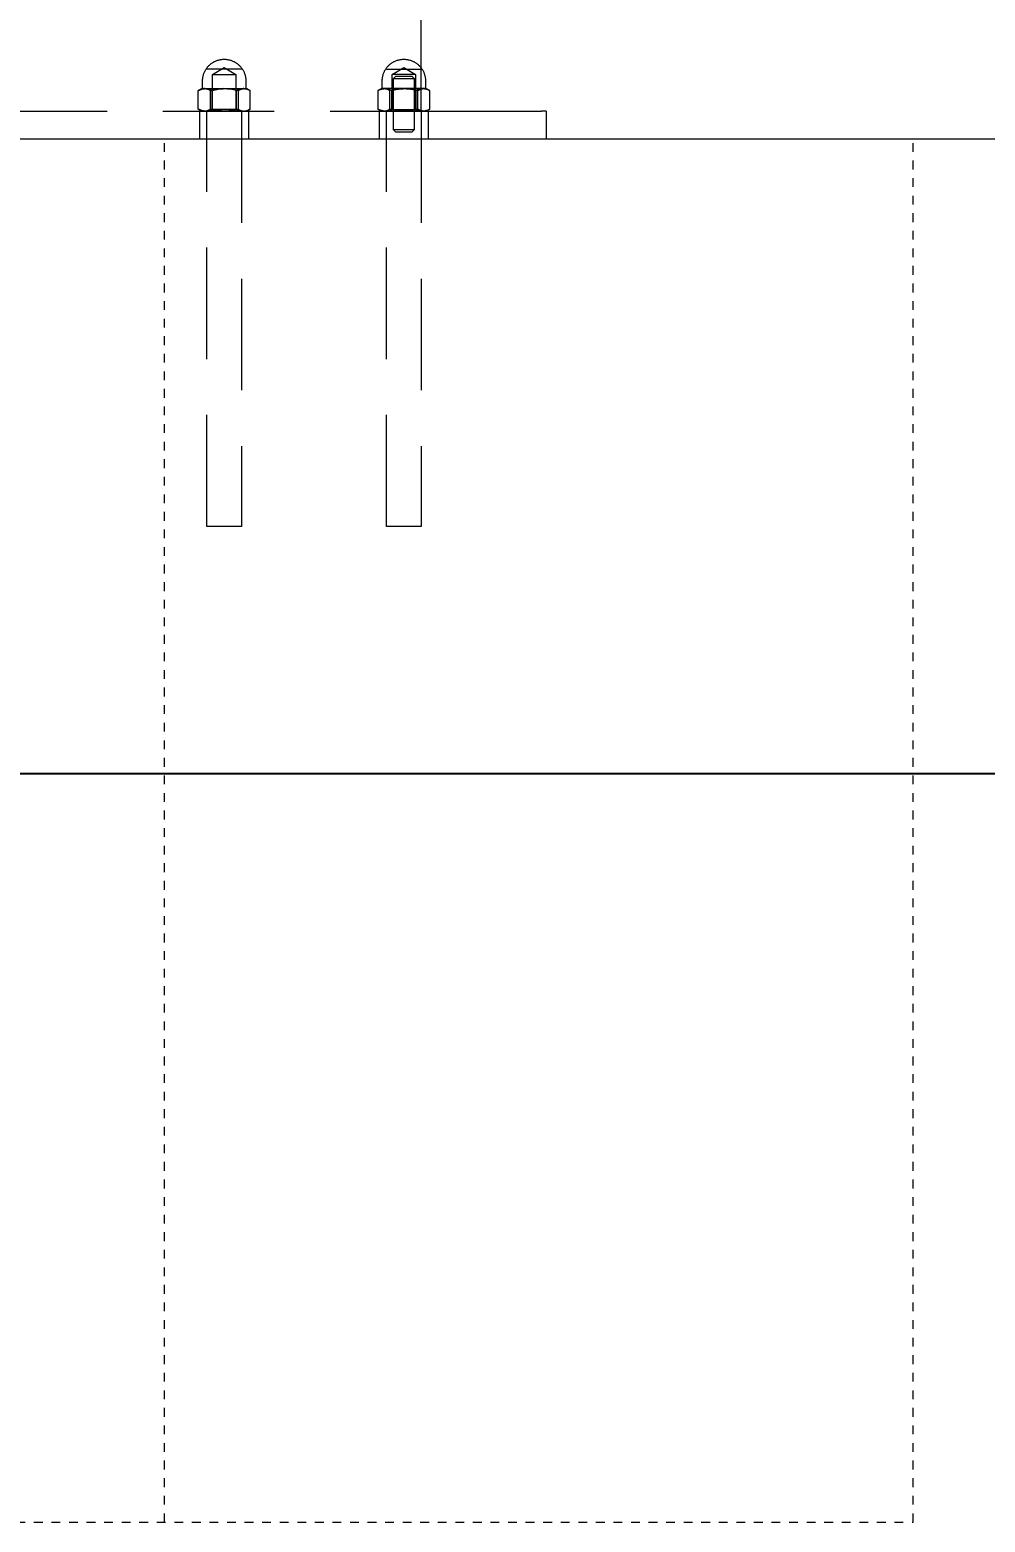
# Model space of a CAD drawing. Header units: inches. Extents: x -6 to 195, y -3 to 126.
# Drawn here: x 139.46 to 150.34, y 92.88 to 109.87 of the extents above; entities that cross this region are included whole.
import ezdxf

# ---------------------------------------------------------------- set-up
doc = ezdxf.new("R2010")
doc.units = ezdxf.units.IN
doc.linetypes.add('HIDDEN', pattern=[1.905, 1.27, -0.635])
for name, color, linetype, lineweight in [('ZANO_R', 7, 'Continuous', 0), ('ZANO_R_przerywana', 250, 'HIDDEN', 0), ('ZANO_W', 1, 'Continuous', 0)]:
    doc.layers.add(name, color=color, linetype=linetype, lineweight=lineweight)
doc.styles.get("Standard").update_dxf_attribs({"font": 'arial.ttf'})
doc.dimstyles.new('amerykanie', dxfattribs={"dimtxt": 50, "dimasz": 50, "dimexe": 0.5, "dimexo": 0.5, "dimgap": 1, "dimtad": 1, "dimdec": 0, "dimzin": 0, "dimlunit": 5, "dimtxsty": 'Standard', "dimcen": 0.09, "dimclrd": 1, "dimclre": 1, "dimclrt": 1, "dimazin": 0, "dimtfac": 1, "dimtdec": 0, "dimtmove": 0, "dimatfit": 3, "dimfxl": 1, "dimtzin": 0, "dimarcsym": 1})

# ---------------------------------------------------------------- blocks, each defined once
blk = doc.blocks.new('*D378')
at = {"layer": 'ZANO_W', "color": 1, "lineweight": -2}
for p, q in [((133.357, 108.132), (133.357, 100.907)), ((182.189, 108.132), (182.189, 100.907)), ((134.357, 101.407), (181.189, 101.407))]:
    blk.add_line(p, q, dxfattribs=at)
at = {"layer": 'ZANO_W', "color": 1}
for points in [[(134.357, 101.574), (134.357, 101.241), (133.357, 101.407)], [(181.189, 101.241), (181.189, 101.574), (182.189, 101.407)]]:
    blk.add_solid(points, dxfattribs=at)
at = {"layer": 'ZANO_W', "color": 1, "insert": (157.773, 102.748), "char_height": 1.625, "attachment_point": 5}
blk.add_mtext('48 13/16', dxfattribs=at)

msp = doc.modelspace()

# ---------------------------------------------------------------- linework, layer by layer
at = {"layer": 'ZANO_R'}
for p, q in [((143.91202, 109.43971), (143.91202, 123.27743)), ((143.49361, 109.39688), (143.49735, 109.40441)), ((143.49735, 109.40441), (143.50134, 109.4118)), ((143.50134, 109.4118), (143.50558, 109.41905)), ((143.50558, 109.41905), (143.51007, 109.42616)), ((143.51007, 109.42616), (143.51479, 109.4331)), ((143.51479, 109.4331), (143.51976, 109.43988)), ((143.51976, 109.43988), (143.52495, 109.44649)), ((143.52495, 109.44649), (143.53036, 109.45292)), ((143.53036, 109.45292), (143.53599, 109.45915)), ((143.53599, 109.45915), (143.54183, 109.46519)), ((143.54183, 109.46519), (143.54787, 109.47103)), ((143.54787, 109.47103), (143.55411, 109.47666)), ((143.55411, 109.47666), (143.56053, 109.48208)), ((143.56053, 109.48208), (143.56714, 109.48727)), ((143.56714, 109.48727), (143.57392, 109.49223)), ((143.57392, 109.49223), (143.58087, 109.49696)), ((143.58087, 109.49696), (143.58797, 109.50144)), ((143.58797, 109.50144), (143.59522, 109.50569)), ((143.59522, 109.50569), (143.60262, 109.50968)), ((143.60262, 109.50968), (143.61014, 109.51341)), ((143.61014, 109.51341), (143.61779, 109.51689)), ((143.61779, 109.51689), (143.62555, 109.52011)), ((143.62555, 109.52011), (143.63342, 109.52306)), ((143.63342, 109.52306), (143.64138, 109.52574)), ((143.64138, 109.52574), (143.64943, 109.52814)), ((143.64943, 109.52814), (143.65756, 109.53027)), ((143.65756, 109.53027), (143.66576, 109.53212)), ((143.66576, 109.53212), (143.67401, 109.53369)), ((143.67401, 109.53369), (143.68232, 109.53497)), ((143.68232, 109.53497), (143.69066, 109.53597)), ((143.69066, 109.53597), (143.69903, 109.53669)), ((143.69903, 109.53669), (143.70742, 109.53712)), ((143.70742, 109.53712), (143.71582, 109.53726)), ((143.71582, 109.53726), (143.72422, 109.53712)), ((143.72422, 109.53712), (143.73261, 109.53669)), ((143.73261, 109.53669), (143.74098, 109.53597)), ((143.74098, 109.53597), (143.74933, 109.53497)), ((143.74933, 109.53497), (143.75763, 109.53369)), ((143.75763, 109.53369), (143.76588, 109.53212)), ((143.76588, 109.53212), (143.77408, 109.53027)), ((143.77408, 109.53027), (143.78221, 109.52814)), ((143.78221, 109.52814), (143.79026, 109.52574)), ((143.79026, 109.52574), (143.79822, 109.52306)), ((143.79822, 109.52306), (143.80609, 109.52011)), ((143.80609, 109.52011), (143.81385, 109.51689)), ((143.81385, 109.51689), (143.8215, 109.51341)), ((143.8215, 109.51341), (143.82903, 109.50968)), ((143.82903, 109.50968), (143.83642, 109.50569)), ((143.83642, 109.50569), (143.84367, 109.50144)), ((143.84367, 109.50144), (143.85077, 109.49696)), ((143.85077, 109.49696), (143.85772, 109.49223)), ((143.85772, 109.49223), (143.8645, 109.48727)), ((143.8645, 109.48727), (143.87111, 109.48208)), ((143.87111, 109.48208), (143.87753, 109.47666)), ((143.87753, 109.47666), (143.88377, 109.47103)), ((143.88377, 109.47103), (143.88981, 109.46519)), ((143.88981, 109.46519), (143.89565, 109.45915)), ((143.89565, 109.45915), (143.90128, 109.45292)), ((143.90128, 109.45292), (143.90669, 109.44649)), ((143.90669, 109.44649), (143.91189, 109.43988)), ((143.91189, 109.43988), (143.91685, 109.4331)), ((143.91685, 109.4331), (143.92157, 109.42616)), ((143.92157, 109.42616), (143.92606, 109.41905)), ((143.92606, 109.41905), (143.9303, 109.4118)), ((143.9303, 109.4118), (143.9343, 109.40441)), ((143.9343, 109.40441), (143.93803, 109.39688)), ((143.46976, 109.2912), (143.4699, 109.2996)), ((143.46976, 109.20734), (143.46976, 109.2912)), ((143.4699, 109.2996), (143.47033, 109.30799)), ((143.47033, 109.30799), (143.47105, 109.31637)), ((143.47105, 109.31637), (143.47205, 109.32471)), ((143.47205, 109.32471), (143.47334, 109.33301)), ((143.47334, 109.33301), (143.4749, 109.34126)), ((143.4749, 109.34126), (143.47675, 109.34946)), ((143.47675, 109.34946), (143.47888, 109.35759)), ((143.47888, 109.35759), (143.48129, 109.36564)), ((143.48129, 109.36564), (143.48397, 109.3736)), ((143.48397, 109.3736), (143.48691, 109.38147)), ((143.48691, 109.38147), (143.49013, 109.38923)), ((143.49013, 109.38923), (143.49361, 109.39688)), ((143.93803, 109.39688), (143.94151, 109.38923)), ((143.94151, 109.38923), (143.94473, 109.38147)), ((143.94473, 109.38147), (143.94768, 109.3736)), ((143.94768, 109.3736), (143.95035, 109.36564)), ((143.95035, 109.36564), (143.95276, 109.35759)), ((143.95276, 109.35759), (143.95489, 109.34946)), ((143.95489, 109.34946), (143.95674, 109.34126)), ((143.95674, 109.34126), (143.95831, 109.33301)), ((143.95831, 109.33301), (143.95959, 109.32471)), ((143.95959, 109.32471), (143.96059, 109.31637)), ((143.96059, 109.31637), (143.96131, 109.30799)), ((143.96131, 109.30799), (143.96174, 109.2996)), ((143.96174, 109.2996), (143.96188, 109.2912)), ((143.96188, 109.2912), (143.96188, 109.20734)), ((143.42676, 109.18348), (143.42056, 109.17976)), ((143.42056, 109.17976), (143.42538, 109.18249)), ((143.42056, 109.17976), (143.42056, 108.96957)), ((143.42538, 109.18249), (143.43028, 109.18506)), ((143.42676, 109.18348), (143.45992, 109.20262)), ((143.43028, 109.18506), (143.43527, 109.18747)), ((143.43527, 109.18747), (143.44033, 109.1897)), ((143.44033, 109.1897), (143.44547, 109.19177)), ((143.44547, 109.19177), (143.45067, 109.19366)), ((143.45067, 109.19366), (143.45593, 109.19538)), ((143.45593, 109.19538), (143.46125, 109.19692)), ((143.49721, 109.20262), (143.45998, 109.20262)), ((143.46125, 109.19692), (143.46661, 109.19828)), ((143.46553, 109.20268), (143.46569, 109.2027)), ((143.46569, 109.2027), (143.46585, 109.20272)), ((143.46585, 109.20272), (143.466, 109.20275)), ((143.466, 109.20275), (143.46616, 109.20278)), ((143.46616, 109.20278), (143.46632, 109.20282)), ((143.46632, 109.20282), (143.46647, 109.20287)), ((143.46647, 109.20287), (143.46662, 109.20292)), ((143.46661, 109.19828), (143.47202, 109.19946)), ((143.46662, 109.20292), (143.46678, 109.20297)), ((143.46678, 109.20297), (143.46692, 109.20303)), ((143.46692, 109.20303), (143.46707, 109.2031)), ((143.46707, 109.2031), (143.46722, 109.20317)), ((143.46722, 109.20317), (143.46736, 109.20324)), ((143.46736, 109.20324), (143.4675, 109.20333)), ((143.4675, 109.20333), (143.46763, 109.20341)), ((143.46763, 109.20341), (143.46777, 109.2035)), ((143.46777, 109.2035), (143.4679, 109.20359)), ((143.4679, 109.20359), (143.46802, 109.20369)), ((143.46802, 109.20369), (143.46815, 109.2038)), ((143.46815, 109.2038), (143.46827, 109.2039)), ((143.46827, 109.2039), (143.46838, 109.20401)), ((143.46838, 109.20401), (143.4685, 109.20413)), ((143.4685, 109.20413), (143.4686, 109.20425)), ((143.4686, 109.20425), (143.46871, 109.20437)), ((143.46871, 109.20437), (143.46881, 109.2045)), ((143.46881, 109.2045), (143.4689, 109.20463)), ((143.4689, 109.20463), (143.46899, 109.20476)), ((143.46899, 109.20476), (143.46908, 109.2049)), ((143.46908, 109.2049), (143.46916, 109.20503)), ((143.46916, 109.20503), (143.46924, 109.20518)), ((143.46924, 109.20518), (143.46931, 109.20532)), ((143.46931, 109.20532), (143.46937, 109.20547)), ((143.46937, 109.20547), (143.46944, 109.20562)), ((143.46944, 109.20562), (143.46949, 109.20577)), ((143.46949, 109.20577), (143.46954, 109.20592)), ((143.46954, 109.20592), (143.46959, 109.20607)), ((143.46959, 109.20607), (143.46963, 109.20623)), ((143.46963, 109.20623), (143.46966, 109.20639)), ((143.46966, 109.20639), (143.46969, 109.20654)), ((143.46969, 109.20654), (143.46972, 109.2067)), ((143.46972, 109.2067), (143.46974, 109.20686)), ((143.46974, 109.20686), (143.46975, 109.20702)), ((143.46975, 109.20702), (143.46976, 109.20718)), ((143.46976, 109.20718), (143.46976, 109.20734)), ((143.47202, 109.19946), (143.47747, 109.20046)), ((143.47747, 109.20046), (143.48294, 109.20127)), ((143.48294, 109.20127), (143.48844, 109.20191)), ((143.48844, 109.20191), (143.49396, 109.20235)), ((143.49396, 109.20235), (143.49949, 109.20262)), ((143.72172, 109.20262), (143.49949, 109.20262)), ((143.50156, 109.2026), (143.50733, 109.20223)), ((143.50733, 109.20223), (143.51308, 109.20166)), ((143.51308, 109.20166), (143.51882, 109.20089)), ((143.51882, 109.20089), (143.52452, 109.19993)), ((143.52452, 109.19993), (143.53018, 109.19877)), ((143.53018, 109.19877), (143.5358, 109.19741)), ((143.5358, 109.19741), (143.54137, 109.19586)), ((143.54137, 109.19586), (143.54689, 109.19411)), ((143.54689, 109.19411), (143.55234, 109.19218)), ((143.55234, 109.19218), (143.55772, 109.19006)), ((143.55772, 109.19006), (143.56302, 109.18776)), ((143.56302, 109.18776), (143.56824, 109.18527)), ((143.56824, 109.18527), (143.57337, 109.1826)), ((143.57337, 109.1826), (143.57841, 109.17976)), ((143.57841, 109.17976), (143.59441, 109.18437)), ((143.57841, 108.96957), (143.57841, 109.17976)), ((143.59441, 109.18437), (143.61056, 109.18846)), ((143.61056, 109.18846), (143.62682, 109.19205)), ((143.62682, 109.19205), (143.64319, 109.19511)), ((143.64319, 109.19511), (143.65965, 109.19766)), ((143.65965, 109.19766), (143.67618, 109.19969)), ((143.67618, 109.19969), (143.69276, 109.20119)), ((143.69276, 109.20119), (143.70939, 109.20217)), ((143.70939, 109.20217), (143.72604, 109.20262)), ((143.72604, 109.20262), (143.74269, 109.20217)), ((143.94025, 109.20262), (143.73139, 109.20262)), ((143.74269, 109.20217), (143.75931, 109.20119)), ((143.75931, 109.20119), (143.7759, 109.19969)), ((143.7759, 109.19969), (143.79243, 109.19767)), ((143.79243, 109.19767), (143.80889, 109.19512)), ((143.80889, 109.19512), (143.82526, 109.19205)), ((143.82526, 109.19205), (143.84152, 109.18847)), ((143.84152, 109.18847), (143.85766, 109.18437)), ((143.85766, 109.18437), (143.87367, 109.17976)), ((143.87367, 109.17976), (143.87726, 109.18215)), ((143.87367, 108.96957), (143.87367, 109.17976)), ((143.87726, 109.18215), (143.88094, 109.18441)), ((143.88094, 109.18441), (143.88468, 109.18656)), ((143.88468, 109.18656), (143.8885, 109.18857)), ((143.8885, 109.18857), (143.89238, 109.19046)), ((143.89238, 109.19046), (143.89632, 109.19223)), ((143.89632, 109.19223), (143.90031, 109.19386)), ((143.90031, 109.19386), (143.90436, 109.19535)), ((143.90436, 109.19535), (143.90846, 109.19671)), ((143.90846, 109.19671), (143.91259, 109.19794)), ((143.91259, 109.19794), (143.91677, 109.19903)), ((143.91677, 109.19903), (143.92098, 109.19998)), ((143.92098, 109.19998), (143.92522, 109.20079)), ((143.92522, 109.20079), (143.92948, 109.20146)), ((143.92948, 109.20146), (143.93377, 109.20199)), ((143.93377, 109.20199), (143.93806, 109.20237)), ((143.93806, 109.20237), (143.94237, 109.20262)), ((143.94237, 109.20262), (143.94668, 109.20237)), ((143.96543, 109.20262), (143.94513, 109.20262)), ((143.94668, 109.20237), (143.95098, 109.20199)), ((143.95098, 109.20199), (143.95526, 109.20146)), ((143.95526, 109.20146), (143.95953, 109.20079)), ((143.95953, 109.20079), (143.96377, 109.19998)), ((143.96188, 109.20734), (143.96189, 109.20718)), ((143.96189, 109.20718), (143.96189, 109.20702)), ((143.96189, 109.20702), (143.96191, 109.20686)), ((143.96191, 109.20686), (143.96192, 109.2067)), ((143.96192, 109.2067), (143.96195, 109.20654)), ((143.96195, 109.20654), (143.96198, 109.20638)), ((143.96198, 109.20638), (143.96201, 109.20623)), ((143.96201, 109.20623), (143.96205, 109.20607)), ((143.96205, 109.20607), (143.9621, 109.20591)), ((143.9621, 109.20591), (143.96215, 109.20576)), ((143.96215, 109.20576), (143.96221, 109.20561)), ((143.96221, 109.20561), (143.96227, 109.20546)), ((143.96227, 109.20546), (143.96234, 109.20532)), ((143.96234, 109.20532), (143.96241, 109.20517)), ((143.96241, 109.20517), (143.96249, 109.20503)), ((143.96249, 109.20503), (143.96257, 109.20489)), ((143.96257, 109.20489), (143.96265, 109.20475)), ((143.96265, 109.20475), (143.96274, 109.20462)), ((143.96274, 109.20462), (143.96284, 109.20449)), ((143.96284, 109.20449), (143.96294, 109.20437)), ((143.96294, 109.20437), (143.96304, 109.20424)), ((143.96304, 109.20424), (143.96315, 109.20412)), ((143.96315, 109.20412), (143.96327, 109.20401)), ((143.96327, 109.20401), (143.96338, 109.2039)), ((143.96338, 109.2039), (143.9635, 109.20379)), ((143.9635, 109.20379), (143.96363, 109.20369)), ((143.96363, 109.20369), (143.96375, 109.20359)), ((143.96375, 109.20359), (143.96388, 109.20349)), ((143.96377, 109.19998), (143.96798, 109.19903)), ((143.96388, 109.20349), (143.96402, 109.2034)), ((143.96402, 109.2034), (143.96416, 109.20332)), ((143.96416, 109.20332), (143.9643, 109.20324)), ((143.9643, 109.20324), (143.96444, 109.20316)), ((143.96444, 109.20316), (143.96458, 109.20309)), ((143.96458, 109.20309), (143.96473, 109.20303)), ((143.96473, 109.20303), (143.96488, 109.20297)), ((143.96488, 109.20297), (143.96503, 109.20291)), ((143.96503, 109.20291), (143.96518, 109.20286)), ((143.96518, 109.20286), (143.96534, 109.20282)), ((143.96534, 109.20282), (143.9655, 109.20278)), ((143.97045, 109.20262), (143.96543, 109.20262)), ((143.9655, 109.20278), (143.96565, 109.20275)), ((143.96565, 109.20275), (143.96581, 109.20272)), ((143.96581, 109.20272), (143.96597, 109.2027)), ((143.96597, 109.2027), (143.96613, 109.20268)), ((143.96798, 109.19903), (143.97215, 109.19794)), ((143.97154, 109.20262), (143.97045, 109.20262)), ((143.97172, 109.20262), (143.97154, 109.20262)), ((143.97166, 109.20262), (143.97172, 109.20262)), ((143.97172, 109.20262), (143.97173, 109.20262)), ((143.97173, 109.20262), (143.97172, 109.20262)), ((143.97172, 109.20262), (143.97172, 109.20262)), ((143.97173, 109.20262), (143.97173, 109.20262)), ((143.97173, 109.20262), (144.00266, 109.18476)), ((143.97215, 109.19794), (143.97629, 109.19671)), ((143.97629, 109.19671), (143.98038, 109.19535)), ((143.98038, 109.19535), (143.98443, 109.19385)), ((143.98443, 109.19385), (143.98843, 109.19222)), ((143.98843, 109.19222), (143.99237, 109.19046)), ((143.99237, 109.19046), (143.99625, 109.18857)), ((143.99625, 109.18857), (144.00006, 109.18656)), ((144.00006, 109.18656), (144.00381, 109.18441)), ((144.00381, 109.18441), (144.00748, 109.18215)), ((144.00748, 109.18215), (144.01108, 109.17976)), ((144.01108, 108.96957), (144.01108, 109.17976)), ((143.42056, 108.96957), (143.42676, 108.96586)), ((143.4253, 108.96689), (143.42056, 108.96957)), ((143.43012, 108.96436), (143.4253, 108.96689)), ((143.45992, 108.94671), (143.42676, 108.96586)), ((143.43501, 108.962), (143.43012, 108.96436)), ((143.43999, 108.95979), (143.43501, 108.962)), ((143.44503, 108.95775), (143.43999, 108.95979)), ((143.45014, 108.95588), (143.44503, 108.95775)), ((143.4553, 108.95417), (143.45014, 108.95588)), ((143.46052, 108.95263), (143.4553, 108.95417)), ((143.46579, 108.95126), (143.46052, 108.95263)), ((143.47109, 108.95007), (143.46579, 108.95126)), ((143.47644, 108.94905), (143.47109, 108.95007)), ((143.48181, 108.9482), (143.47644, 108.94905)), ((143.48721, 108.94753), (143.48181, 108.9482)), ((143.49263, 108.94704), (143.48721, 108.94753)), ((143.49806, 108.94672), (143.49263, 108.94704)), ((143.50779, 108.94713), (143.50206, 108.94674)), ((143.51351, 108.94771), (143.50779, 108.94713)), ((143.5192, 108.94849), (143.51351, 108.94771)), ((143.52487, 108.94947), (143.5192, 108.94849)), ((143.53049, 108.95064), (143.52487, 108.94947)), ((143.53608, 108.952), (143.53049, 108.95064)), ((143.54161, 108.95355), (143.53608, 108.952)), ((143.54709, 108.95529), (143.54161, 108.95355)), ((143.5525, 108.95722), (143.54709, 108.95529)), ((143.55785, 108.95933), (143.5525, 108.95722)), ((143.56312, 108.96162), (143.55785, 108.95933)), ((143.5683, 108.9641), (143.56312, 108.96162)), ((143.5734, 108.96675), (143.5683, 108.9641)), ((143.57841, 108.96957), (143.5734, 108.96675)), ((143.59589, 108.96458), (143.57841, 108.96957)), ((143.61354, 108.96019), (143.59589, 108.96458)), ((143.63133, 108.95641), (143.61354, 108.96019)), ((143.64923, 108.95324), (143.63133, 108.95641)), ((143.63925, 108.94671), (145.28356, 108.94671)), ((143.66724, 108.95068), (143.64923, 108.95324)), ((143.68532, 108.94874), (143.66724, 108.95068)), ((143.70346, 108.94743), (143.68532, 108.94874)), ((143.72163, 108.94674), (143.70346, 108.94743)), ((143.74918, 108.94746), (143.73109, 108.94674)), ((143.76723, 108.94878), (143.74918, 108.94746)), ((143.78523, 108.95073), (143.76723, 108.94878)), ((143.80316, 108.95329), (143.78523, 108.95073)), ((143.82098, 108.95645), (143.80316, 108.95329)), ((143.83869, 108.96022), (143.82098, 108.95645)), ((143.85626, 108.9646), (143.83869, 108.96022)), ((143.87367, 108.96957), (143.85626, 108.9646)), ((143.87743, 108.96709), (143.87367, 108.96957)), ((143.88128, 108.96473), (143.87743, 108.96709)), ((143.8852, 108.96251), (143.88128, 108.96473)), ((143.8892, 108.96043), (143.8852, 108.96251)), ((143.89326, 108.95848), (143.8892, 108.96043)), ((143.89739, 108.95667), (143.89326, 108.95848)), ((143.90158, 108.95501), (143.89739, 108.95667)), ((143.90583, 108.95349), (143.90158, 108.95501)), ((143.91012, 108.95212), (143.90583, 108.95349)), ((143.91446, 108.95089), (143.91012, 108.95212)), ((143.91884, 108.94982), (143.91446, 108.95089)), ((143.92325, 108.94889), (143.91884, 108.94982)), ((143.9277, 108.94812), (143.92325, 108.94889)), ((143.93216, 108.9475), (143.9277, 108.94812)), ((143.93664, 108.94703), (143.93216, 108.9475)), ((143.94114, 108.94672), (143.93664, 108.94703)), ((143.94912, 108.9471), (143.9447, 108.94674)), ((143.95354, 108.9476), (143.94912, 108.9471)), ((143.95793, 108.94825), (143.95354, 108.9476)), ((143.9623, 108.94905), (143.95793, 108.94825)), ((143.96664, 108.94999), (143.9623, 108.94905)), ((143.97094, 108.95108), (143.96664, 108.94999)), ((143.97521, 108.95231), (143.97094, 108.95108)), ((144.00264, 108.96456), (143.97173, 108.94671)), ((143.97943, 108.95368), (143.97521, 108.95231)), ((143.9836, 108.95519), (143.97943, 108.95368)), ((143.98772, 108.95685), (143.9836, 108.95519)), ((143.99179, 108.95864), (143.98772, 108.95685)), ((143.99579, 108.96056), (143.99179, 108.95864)), ((143.99972, 108.96262), (143.99579, 108.96056)), ((144.00358, 108.96481), (143.99972, 108.96262)), ((144.00737, 108.96713), (144.00358, 108.96481)), ((144.01108, 108.96957), (144.00737, 108.96713)), ((145.3363, 108.94671), (145.28356, 108.94671)), ((145.3363, 108.94671), (145.3363, 108.63175)), ((137.70292, 108.63175), (149.51395, 108.63175))]:
    msp.add_line(p, q, dxfattribs=at)
msp.add_lwpolyline([(-5.57761, 108.63175), (188.97026, 108.63175)], dxfattribs=at)
at = {"layer": 'ZANO_R_przerywana'}
for p, q in [((141.44788, 109.39688), (141.45162, 109.40441)), ((141.45162, 109.40441), (141.45561, 109.4118)), ((141.45561, 109.4118), (141.45985, 109.41905)), ((141.45985, 109.41905), (141.46434, 109.42616)), ((141.46434, 109.42616), (141.46906, 109.4331)), ((141.46906, 109.4331), (141.47403, 109.43988)), ((141.53949, 109.42593), (141.47325, 109.42593)), ((141.47403, 109.43988), (141.47922, 109.44649)), ((141.47922, 109.44649), (141.48463, 109.45292)), ((141.48463, 109.45292), (141.49026, 109.45915)), ((141.49026, 109.45915), (141.4961, 109.46519)), ((141.4961, 109.46519), (141.50214, 109.47103)), ((141.50214, 109.47103), (141.50838, 109.47666)), ((141.50838, 109.47666), (141.5148, 109.48208)), ((141.5148, 109.48208), (141.52141, 109.48727)), ((141.52141, 109.48727), (141.52819, 109.49223)), ((141.52819, 109.49223), (141.53514, 109.49696)), ((141.53514, 109.49696), (141.54224, 109.50144)), ((141.53631, 109.36408), (141.67009, 109.44447)), ((141.86693, 109.42593), (141.53949, 109.42593)), ((141.54224, 109.50144), (141.54949, 109.50569)), ((141.54949, 109.50569), (141.55689, 109.50968)), ((141.55689, 109.50968), (141.56441, 109.51341)), ((141.56441, 109.51341), (141.57206, 109.51689)), ((141.57206, 109.51689), (141.57982, 109.52011)), ((141.57982, 109.52011), (141.58769, 109.52306)), ((141.58769, 109.52306), (141.59565, 109.52574)), ((141.59565, 109.52574), (141.6037, 109.52814)), ((141.6037, 109.52814), (141.61183, 109.53027)), ((141.61183, 109.53027), (141.62003, 109.53212)), ((141.62003, 109.53212), (141.62828, 109.53369)), ((141.62828, 109.53369), (141.63659, 109.53497)), ((141.63659, 109.53497), (141.64493, 109.53597)), ((141.64493, 109.53597), (141.6533, 109.53669)), ((141.6533, 109.53669), (141.66169, 109.53712)), ((141.66169, 109.53712), (141.67009, 109.53726)), ((141.67009, 109.53726), (141.67849, 109.53712)), ((141.67009, 109.44447), (141.80387, 109.36408)), ((141.67849, 109.53712), (141.68688, 109.53669)), ((141.68688, 109.53669), (141.69525, 109.53597)), ((141.69525, 109.53597), (141.7036, 109.53497)), ((141.7036, 109.53497), (141.7119, 109.53369)), ((141.7119, 109.53369), (141.72015, 109.53212)), ((141.72015, 109.53212), (141.72835, 109.53027)), ((141.72835, 109.53027), (141.73648, 109.52814)), ((141.73648, 109.52814), (141.74453, 109.52574)), ((141.74453, 109.52574), (141.75249, 109.52306)), ((141.75249, 109.52306), (141.76036, 109.52011)), ((141.76036, 109.52011), (141.76812, 109.51689)), ((141.76812, 109.51689), (141.77577, 109.51341)), ((141.77577, 109.51341), (141.7833, 109.50968)), ((141.7833, 109.50968), (141.79069, 109.50569)), ((141.79069, 109.50569), (141.79794, 109.50144)), ((141.79794, 109.50144), (141.80504, 109.49696)), ((141.80504, 109.49696), (141.81199, 109.49223)), ((141.81199, 109.49223), (141.81877, 109.48727)), ((141.81877, 109.48727), (141.82538, 109.48208)), ((141.82538, 109.48208), (141.8318, 109.47666)), ((141.8318, 109.47666), (141.83804, 109.47103)), ((141.83804, 109.47103), (141.84408, 109.46519)), ((141.84408, 109.46519), (141.84992, 109.45915)), ((141.84992, 109.45915), (141.85555, 109.45292)), ((141.85555, 109.45292), (141.86096, 109.44649)), ((141.86096, 109.44649), (141.86616, 109.43988)), ((141.86616, 109.43988), (141.87112, 109.4331)), ((141.87112, 109.4331), (141.87584, 109.42616)), ((141.87584, 109.42616), (141.88033, 109.41905)), ((141.88033, 109.41905), (141.88457, 109.4118)), ((141.88457, 109.4118), (141.88857, 109.40441)), ((141.88857, 109.40441), (141.8923, 109.39688)), ((143.51898, 109.42593), (143.51897, 109.42593)), ((143.51897, 109.42593), (143.51897, 109.42593)), ((143.51897, 109.42593), (143.51901, 109.42593)), ((143.519, 109.42593), (143.51898, 109.42593)), ((143.51901, 109.42593), (143.51932, 109.42593)), ((143.51932, 109.42593), (143.52089, 109.42593)), ((143.52089, 109.42593), (143.52789, 109.42593)), ((143.52789, 109.42593), (143.55693, 109.42593)), ((143.55693, 109.42593), (143.65356, 109.42593)), ((143.58204, 109.36408), (143.71582, 109.44447)), ((143.65356, 109.42593), (143.91264, 109.42593)), ((143.71582, 109.44447), (143.8496, 109.36408)), ((143.91202, 108.94671), (143.91202, 109.43971)), ((141.42403, 109.2912), (141.42417, 109.2996)), ((141.42403, 109.20734), (141.42403, 109.2912)), ((141.42417, 109.2996), (141.4246, 109.30799)), ((141.4246, 109.30799), (141.42532, 109.31637)), ((141.42532, 109.31637), (141.42632, 109.32471)), ((141.42632, 109.32471), (141.42761, 109.33301)), ((141.42761, 109.33301), (141.42917, 109.34126)), ((141.42917, 109.34126), (141.43102, 109.34946)), ((141.43102, 109.34946), (141.43315, 109.35759)), ((141.43315, 109.35759), (141.43556, 109.36564)), ((141.43556, 109.36564), (141.43824, 109.3736)), ((141.43824, 109.3736), (141.44118, 109.38147)), ((141.44118, 109.38147), (141.4444, 109.38923)), ((141.4444, 109.38923), (141.44788, 109.39688)), ((141.53626, 109.36404), (141.53623, 109.36404)), ((141.53623, 109.36404), (141.53623, 109.36404)), ((141.53623, 109.36404), (141.53623, 109.36404)), ((141.53623, 109.36404), (141.53624, 109.36404)), ((141.53623, 108.96425), (141.53623, 109.36404)), ((141.53624, 109.36404), (141.53625, 109.36404)), ((141.53625, 109.36405), (141.53627, 109.36406)), ((141.53625, 109.36404), (141.53638, 109.36404)), ((141.53638, 109.36404), (141.53708, 109.36404)), ((141.53708, 109.36404), (141.54011, 109.36404)), ((141.54011, 109.36404), (141.55159, 109.36404)), ((141.55159, 109.36404), (141.80393, 109.36404)), ((141.80395, 109.36404), (141.80395, 108.96425)), ((141.8923, 109.39688), (141.89578, 109.38923)), ((141.89578, 109.38923), (141.899, 109.38147)), ((141.899, 109.38147), (141.90195, 109.3736)), ((141.90195, 109.3736), (141.90462, 109.36564)), ((141.90462, 109.36564), (141.90703, 109.35759)), ((141.90703, 109.35759), (141.90916, 109.34946)), ((141.90916, 109.34946), (141.91101, 109.34126)), ((141.91101, 109.34126), (141.91258, 109.33301)), ((141.91258, 109.33301), (141.91386, 109.32471)), ((141.91386, 109.32471), (141.91486, 109.31637)), ((141.91486, 109.31637), (141.91558, 109.30799)), ((141.91558, 109.30799), (141.91601, 109.2996)), ((141.91601, 109.2996), (141.91615, 109.2912)), ((141.91615, 109.2912), (141.91615, 109.20734)), ((143.58196, 108.96425), (143.58196, 109.36404)), ((143.72117, 109.36404), (143.58198, 109.36404)), ((143.59774, 109.31858), (143.59771, 109.31858)), ((143.59771, 109.31858), (143.59771, 109.31858)), ((143.59771, 109.31858), (143.59771, 109.31858)), ((143.59771, 109.31858), (143.59772, 109.31858)), ((143.59771, 108.73232), (143.59771, 109.31858)), ((143.59772, 109.3186), (143.61954, 109.34041)), ((143.59772, 109.31858), (143.59784, 109.31858)), ((143.59784, 109.31858), (143.59851, 109.31858)), ((143.59851, 109.31858), (143.60154, 109.31858)), ((143.60154, 109.31858), (143.61403, 109.31858)), ((143.61403, 109.31858), (143.65677, 109.31858)), ((143.66768, 109.34041), (143.61954, 109.34041)), ((143.65677, 109.31858), (143.8339, 109.31858)), ((143.8121, 109.34041), (143.66768, 109.34041)), ((143.81299, 109.36404), (143.72117, 109.36404)), ((143.8121, 109.34041), (143.83392, 109.3186)), ((143.8413, 109.36404), (143.81299, 109.36404)), ((143.83393, 109.31858), (143.83393, 108.73232)), ((143.84789, 109.36404), (143.8413, 109.36404)), ((143.84934, 109.36404), (143.84789, 109.36404)), ((143.84963, 109.36404), (143.84934, 109.36404)), ((143.84968, 109.36404), (143.84963, 109.36404)), ((143.84966, 109.36405), (143.84966, 109.36405)), ((143.84966, 109.36404), (143.84968, 109.36404)), ((143.84968, 109.36404), (143.84968, 109.36404)), ((143.84968, 109.36404), (143.84968, 109.36404)), ((143.84968, 109.36404), (143.84968, 108.96425)), ((141.37483, 109.17976), (141.37983, 109.18258)), ((141.37843, 109.18215), (141.37483, 109.17976)), ((141.37483, 108.96957), (141.37483, 109.17976)), ((141.3821, 109.18441), (141.37843, 109.18215)), ((141.37983, 109.18258), (141.38491, 109.18522)), ((141.38585, 109.18656), (141.3821, 109.18441)), ((141.38325, 109.18476), (141.41419, 109.20262)), ((141.38491, 109.18522), (141.39009, 109.18769)), ((141.38966, 109.18858), (141.38585, 109.18656)), ((141.39354, 109.19047), (141.38966, 109.18858)), ((141.39009, 109.18769), (141.39534, 109.18998)), ((141.39748, 109.19223), (141.39354, 109.19047)), ((141.39534, 109.18998), (141.40067, 109.19209)), ((141.40148, 109.19386), (141.39748, 109.19223)), ((141.40067, 109.19209), (141.40607, 109.19401)), ((141.40553, 109.19535), (141.40148, 109.19386)), ((141.40962, 109.19672), (141.40553, 109.19535)), ((141.40607, 109.19401), (141.41154, 109.19575)), ((141.41376, 109.19794), (141.40962, 109.19672)), ((141.41154, 109.19575), (141.41706, 109.1973)), ((141.41794, 109.19903), (141.41376, 109.19794)), ((141.41425, 109.20262), (141.41419, 109.20262)), ((141.41419, 109.20262), (141.41419, 109.20262)), ((141.41419, 109.20262), (141.41419, 109.20262)), ((141.41419, 109.20262), (141.41419, 109.20262)), ((141.41419, 109.20262), (141.41419, 109.20262)), ((141.41419, 109.20262), (141.41437, 109.20262)), ((141.41437, 109.20262), (141.41546, 109.20262)), ((141.41546, 109.20262), (141.42047, 109.20262)), ((141.41706, 109.1973), (141.42263, 109.19867)), ((141.42215, 109.19998), (141.41794, 109.19903)), ((141.41954, 109.20266), (141.42403, 109.20734)), ((141.42047, 109.20262), (141.44074, 109.20262)), ((141.42638, 109.20079), (141.42215, 109.19998)), ((141.42263, 109.19867), (141.42824, 109.19984)), ((141.43065, 109.20146), (141.42638, 109.20079)), ((141.42824, 109.19984), (141.43389, 109.20082)), ((141.43493, 109.20199), (141.43065, 109.20146)), ((141.43389, 109.20082), (141.43957, 109.2016)), ((141.43923, 109.20238), (141.43493, 109.20199)), ((141.44354, 109.20262), (141.43923, 109.20238)), ((141.43957, 109.2016), (141.44527, 109.20219)), ((141.44785, 109.20237), (141.44354, 109.20262)), ((141.44527, 109.20219), (141.45099, 109.20259)), ((141.44554, 109.20262), (141.65585, 109.20262)), ((141.45215, 109.20199), (141.44785, 109.20237)), ((141.45643, 109.20146), (141.45215, 109.20199)), ((141.45583, 109.2026), (141.4616, 109.20223)), ((141.46069, 109.20079), (141.45643, 109.20146)), ((141.46493, 109.19998), (141.46069, 109.20079)), ((141.4616, 109.20223), (141.46736, 109.20166)), ((141.46914, 109.19903), (141.46493, 109.19998)), ((141.46736, 109.20166), (141.47309, 109.20089)), ((141.47332, 109.19794), (141.46914, 109.19903)), ((141.47309, 109.20089), (141.47879, 109.19993)), ((141.47745, 109.19671), (141.47332, 109.19794)), ((141.48155, 109.19535), (141.47745, 109.19671)), ((141.47879, 109.19993), (141.48445, 109.19877)), ((141.4856, 109.19385), (141.48155, 109.19535)), ((141.48445, 109.19877), (141.49007, 109.19741)), ((141.48959, 109.19222), (141.4856, 109.19385)), ((141.49353, 109.19046), (141.48959, 109.19222)), ((141.49007, 109.19741), (141.49564, 109.19586)), ((141.49741, 109.18857), (141.49353, 109.19046)), ((141.49564, 109.19586), (141.50116, 109.19411)), ((141.50123, 109.18655), (141.49741, 109.18857)), ((141.50116, 109.19411), (141.50661, 109.19218)), ((141.50497, 109.18441), (141.50123, 109.18655)), ((141.50865, 109.18215), (141.50497, 109.18441)), ((141.50661, 109.19218), (141.51199, 109.19006)), ((141.51224, 109.17976), (141.50865, 109.18215)), ((141.51199, 109.19006), (141.51729, 109.18776)), ((141.52825, 109.18437), (141.51224, 109.17976)), ((141.51224, 108.96957), (141.51224, 109.17976)), ((141.51729, 109.18776), (141.52251, 109.18527)), ((141.52251, 109.18527), (141.52764, 109.1826)), ((141.52764, 109.1826), (141.53268, 109.17976)), ((141.54439, 109.18846), (141.52825, 109.18437)), ((141.53268, 109.17976), (141.55004, 109.18472)), ((141.53268, 108.96957), (141.53268, 109.17976)), ((141.56066, 109.19205), (141.54439, 109.18846)), ((141.55004, 109.18472), (141.56755, 109.18908)), ((141.57703, 109.19512), (141.56066, 109.19205)), ((141.56755, 109.18908), (141.5852, 109.19285)), ((141.59348, 109.19766), (141.57703, 109.19512)), ((141.5852, 109.19285), (141.60297, 109.19601)), ((141.61001, 109.19969), (141.59348, 109.19766)), ((141.60297, 109.19601), (141.62084, 109.19857)), ((141.6266, 109.20119), (141.61001, 109.19969)), ((141.62084, 109.19857), (141.63879, 109.20052)), ((141.64323, 109.20217), (141.6266, 109.20119)), ((141.63879, 109.20052), (141.65679, 109.20186)), ((141.65987, 109.20262), (141.64323, 109.20217)), ((141.65679, 109.20186), (141.67482, 109.20258)), ((141.67652, 109.20217), (141.65987, 109.20262)), ((141.66419, 109.20262), (141.88378, 109.20262)), ((141.69315, 109.20119), (141.67652, 109.20217)), ((141.68414, 109.2026), (141.70239, 109.20193)), ((141.70973, 109.19969), (141.69315, 109.20119)), ((141.70239, 109.20193), (141.7206, 109.20063)), ((141.72626, 109.19766), (141.70973, 109.19969)), ((141.7206, 109.20063), (141.73875, 109.1987)), ((141.74272, 109.19512), (141.72626, 109.19766)), ((141.73875, 109.1987), (141.75683, 109.19614)), ((141.75909, 109.19205), (141.74272, 109.19512)), ((141.75683, 109.19614), (141.77481, 109.19297)), ((141.77536, 109.18846), (141.75909, 109.19205)), ((141.77481, 109.19297), (141.79267, 109.18918)), ((141.7915, 109.18437), (141.77536, 109.18846)), ((141.8075, 109.17976), (141.7915, 109.18437)), ((141.79267, 109.18918), (141.81038, 109.18477)), ((141.81254, 109.1826), (141.8075, 109.17976)), ((141.8075, 109.17976), (141.8075, 108.96957)), ((141.81038, 109.18477), (141.82794, 109.17976)), ((141.81767, 109.18527), (141.81254, 109.1826)), ((141.82289, 109.18776), (141.81767, 109.18527)), ((141.82819, 109.19006), (141.82289, 109.18776)), ((141.82794, 109.17976), (141.83166, 109.18222)), ((141.82794, 109.17976), (141.82794, 108.96957)), ((141.83357, 109.19218), (141.82819, 109.19006)), ((141.83166, 109.18222), (141.83546, 109.18454)), ((141.83902, 109.19411), (141.83357, 109.19218)), ((141.83546, 109.18454), (141.83934, 109.18674)), ((141.84454, 109.19586), (141.83902, 109.19411)), ((141.83934, 109.18674), (141.84329, 109.18881)), ((141.84329, 109.18881), (141.84731, 109.19074)), ((141.85011, 109.19741), (141.84454, 109.19586)), ((141.84731, 109.19074), (141.85139, 109.19253)), ((141.85573, 109.19877), (141.85011, 109.19741)), ((141.85139, 109.19253), (141.85553, 109.19419)), ((141.85553, 109.19419), (141.85972, 109.1957)), ((141.86139, 109.19993), (141.85573, 109.19877)), ((141.85972, 109.1957), (141.86396, 109.19708)), ((141.8671, 109.20089), (141.86139, 109.19993)), ((141.86396, 109.19708), (141.86825, 109.19831)), ((141.87283, 109.20166), (141.8671, 109.20089)), ((141.86825, 109.19831), (141.87257, 109.19939)), ((141.87257, 109.19939), (141.87693, 109.20033)), ((141.87858, 109.20223), (141.87283, 109.20166)), ((141.87693, 109.20033), (141.88132, 109.20112)), ((141.88435, 109.2026), (141.87858, 109.20223)), ((141.88132, 109.20112), (141.88573, 109.20176)), ((141.88435, 109.20262), (141.88643, 109.20262)), ((141.88573, 109.20176), (141.89016, 109.20225)), ((141.89196, 109.20235), (141.88643, 109.20262)), ((141.88947, 109.20262), (141.92593, 109.20262)), ((141.89016, 109.20225), (141.8946, 109.2026)), ((141.89747, 109.20191), (141.89196, 109.20235)), ((141.90297, 109.20127), (141.89747, 109.20191)), ((141.8984, 109.2026), (141.90252, 109.20234)), ((141.90252, 109.20234), (141.90663, 109.20194)), ((141.90845, 109.20046), (141.90297, 109.20127)), ((141.90663, 109.20194), (141.91072, 109.2014)), ((141.91389, 109.19946), (141.90845, 109.20046)), ((141.91072, 109.2014), (141.91479, 109.20073)), ((141.9193, 109.19828), (141.91389, 109.19946)), ((141.91479, 109.20073), (141.91884, 109.19993)), ((141.91615, 109.20734), (141.91616, 109.20718)), ((141.91616, 109.20718), (141.91616, 109.20702)), ((141.91616, 109.20702), (141.91618, 109.20686)), ((141.91618, 109.20686), (141.9162, 109.2067)), ((141.9162, 109.2067), (141.91622, 109.20654)), ((141.91622, 109.20654), (141.91625, 109.20639)), ((141.91625, 109.20639), (141.91628, 109.20623)), ((141.91628, 109.20623), (141.91632, 109.20607)), ((141.91632, 109.20607), (141.91637, 109.20592)), ((141.91637, 109.20592), (141.91642, 109.20577)), ((141.91642, 109.20577), (141.91648, 109.20562)), ((141.91648, 109.20562), (141.91654, 109.20547)), ((141.91654, 109.20547), (141.9166, 109.20532)), ((141.9166, 109.20532), (141.91668, 109.20518)), ((141.91668, 109.20518), (141.91675, 109.20504)), ((141.91675, 109.20504), (141.91683, 109.2049)), ((141.91683, 109.2049), (141.91692, 109.20476)), ((141.91692, 109.20476), (141.91701, 109.20463)), ((141.91701, 109.20463), (141.9171, 109.2045)), ((141.9171, 109.2045), (141.9172, 109.20437)), ((141.9172, 109.20437), (141.91731, 109.20425)), ((141.91731, 109.20425), (141.91742, 109.20413)), ((141.91742, 109.20413), (141.91753, 109.20402)), ((141.91753, 109.20402), (141.91764, 109.20391)), ((141.91764, 109.20391), (141.91776, 109.2038)), ((141.91776, 109.2038), (141.91789, 109.2037)), ((141.91789, 109.2037), (141.91801, 109.2036)), ((141.91801, 109.2036), (141.91814, 109.2035)), ((141.91814, 109.2035), (141.91828, 109.20341)), ((141.91828, 109.20341), (141.91841, 109.20333)), ((141.91841, 109.20333), (141.91855, 109.20325)), ((141.91855, 109.20325), (141.91869, 109.20317)), ((141.91869, 109.20317), (141.91884, 109.2031)), ((141.91884, 109.2031), (141.91898, 109.20304)), ((141.91884, 109.19993), (141.92285, 109.19899)), ((141.91898, 109.20304), (141.91913, 109.20298)), ((141.91913, 109.20298), (141.91928, 109.20292)), ((141.91928, 109.20292), (141.91944, 109.20287)), ((141.92466, 109.19692), (141.9193, 109.19828)), ((141.91944, 109.20287), (141.91959, 109.20283)), ((141.91959, 109.20283), (141.91975, 109.20279)), ((141.91975, 109.20279), (141.9199, 109.20275)), ((141.9199, 109.20275), (141.92006, 109.20272)), ((141.92006, 109.20272), (141.92022, 109.2027)), ((141.92022, 109.2027), (141.92038, 109.20268)), ((141.92038, 109.20268), (141.92054, 109.20267)), ((141.92285, 109.19899), (141.92684, 109.19791)), ((141.92998, 109.19538), (141.92466, 109.19692)), ((141.926, 109.20262), (141.95915, 109.18348)), ((141.92684, 109.19791), (141.93078, 109.19671)), ((141.93524, 109.19366), (141.92998, 109.19538)), ((141.93078, 109.19671), (141.93469, 109.19537)), ((141.93469, 109.19537), (141.93855, 109.19391)), ((141.94045, 109.19177), (141.93524, 109.19366)), ((141.93855, 109.19391), (141.94235, 109.19231)), ((141.94558, 109.1897), (141.94045, 109.19177)), ((141.94235, 109.19231), (141.9461, 109.1906)), ((141.95065, 109.18747), (141.94558, 109.1897)), ((141.9461, 109.1906), (141.9498, 109.18876)), ((141.9498, 109.18876), (141.95343, 109.18679)), ((141.95563, 109.18506), (141.95065, 109.18747)), ((141.95343, 109.18679), (141.95699, 109.18471)), ((141.96054, 109.18249), (141.95563, 109.18506)), ((141.95915, 109.18348), (141.96535, 109.17976)), ((141.96535, 109.17976), (141.96054, 109.18249)), ((141.96535, 108.96957), (141.96535, 109.17976)), ((143.43255, 109.18683), (143.42899, 109.18475)), ((143.43617, 109.18879), (143.43255, 109.18683)), ((143.43986, 109.19062), (143.43617, 109.18879)), ((143.44361, 109.19234), (143.43986, 109.19062)), ((143.44741, 109.19393), (143.44361, 109.19234)), ((143.45126, 109.19539), (143.44741, 109.19393)), ((143.45516, 109.19672), (143.45126, 109.19539)), ((143.45911, 109.19793), (143.45516, 109.19672)), ((143.46309, 109.199), (143.45911, 109.19793)), ((143.4671, 109.19994), (143.46309, 109.199)), ((143.47114, 109.20074), (143.4671, 109.19994)), ((143.47521, 109.20141), (143.47114, 109.20074)), ((143.47929, 109.20194), (143.47521, 109.20141)), ((143.4834, 109.20234), (143.47929, 109.20194)), ((143.48751, 109.2026), (143.4834, 109.20234)), ((143.49575, 109.20225), (143.49131, 109.2026)), ((143.50018, 109.20176), (143.49575, 109.20225)), ((143.50459, 109.20112), (143.50018, 109.20176)), ((143.50898, 109.20033), (143.50459, 109.20112)), ((143.51334, 109.19939), (143.50898, 109.20033)), ((143.51766, 109.1983), (143.51334, 109.19939)), ((143.52195, 109.19708), (143.51766, 109.1983)), ((143.52619, 109.1957), (143.52195, 109.19708)), ((143.53038, 109.19419), (143.52619, 109.1957)), ((143.53452, 109.19253), (143.53038, 109.19419)), ((143.5386, 109.19074), (143.53452, 109.19253)), ((143.54262, 109.18881), (143.5386, 109.19074)), ((143.54657, 109.18674), (143.54262, 109.18881)), ((143.55045, 109.18454), (143.54657, 109.18674)), ((143.55425, 109.18222), (143.55045, 109.18454)), ((143.55797, 109.17976), (143.55425, 109.18222)), ((143.57553, 109.18477), (143.55797, 109.17976)), ((143.55797, 108.96957), (143.55797, 109.17976)), ((143.59325, 109.18918), (143.57553, 109.18477)), ((143.61111, 109.19297), (143.59325, 109.18918)), ((143.62908, 109.19614), (143.61111, 109.19297)), ((143.64716, 109.1987), (143.62908, 109.19614)), ((143.66532, 109.20062), (143.64716, 109.1987)), ((143.68353, 109.20193), (143.66532, 109.20062)), ((143.70177, 109.2026), (143.68353, 109.20193)), ((143.72937, 109.20185), (143.71137, 109.20258)), ((143.74734, 109.2005), (143.72937, 109.20185)), ((143.76525, 109.19855), (143.74734, 109.2005)), ((143.78308, 109.19599), (143.76525, 109.19855)), ((143.80081, 109.19283), (143.78308, 109.19599)), ((143.81843, 109.18906), (143.80081, 109.19283)), ((143.83591, 109.18471), (143.81843, 109.18906)), ((143.85323, 109.17976), (143.83591, 109.18471)), ((143.85827, 109.1826), (143.85323, 109.17976)), ((143.85323, 109.17976), (143.85323, 108.96957)), ((143.8634, 109.18527), (143.85827, 109.1826)), ((143.86862, 109.18776), (143.8634, 109.18527)), ((143.87392, 109.19006), (143.86862, 109.18776)), ((143.8793, 109.19218), (143.87392, 109.19006)), ((143.88475, 109.19411), (143.8793, 109.19218)), ((143.89027, 109.19586), (143.88475, 109.19411)), ((143.89584, 109.19741), (143.89027, 109.19586)), ((143.90146, 109.19877), (143.89584, 109.19741)), ((143.90712, 109.19993), (143.90146, 109.19877)), ((143.91283, 109.20089), (143.90712, 109.19993)), ((143.91856, 109.20166), (143.91283, 109.20089)), ((143.92431, 109.20223), (143.91856, 109.20166)), ((143.93008, 109.2026), (143.92431, 109.20223)), ((143.94019, 109.20222), (143.93443, 109.2026)), ((143.94593, 109.20165), (143.94019, 109.20222)), ((143.95164, 109.20087), (143.94593, 109.20165)), ((143.95733, 109.1999), (143.95164, 109.20087)), ((143.96298, 109.19874), (143.95733, 109.1999)), ((143.96858, 109.19738), (143.96298, 109.19874)), ((143.97414, 109.19583), (143.96858, 109.19738)), ((143.97964, 109.19409), (143.97414, 109.19583)), ((143.98507, 109.19215), (143.97964, 109.19409)), ((143.99044, 109.19004), (143.98507, 109.19215)), ((143.99573, 109.18774), (143.99044, 109.19004)), ((144.00094, 109.18526), (143.99573, 109.18774)), ((144.00606, 109.1826), (144.00094, 109.18526)), ((144.01108, 109.17976), (144.00606, 109.1826)), ((137.1607, 108.94671), (143.63925, 108.94671)), ((141.37957, 108.96689), (141.37483, 108.96957)), ((141.37483, 108.96957), (141.37854, 108.96713)), ((141.37854, 108.96713), (141.38233, 108.96481)), ((141.38439, 108.96436), (141.37957, 108.96689)), ((141.38233, 108.96481), (141.38619, 108.96262)), ((141.41419, 108.94671), (141.38325, 108.96457)), ((141.38928, 108.962), (141.38439, 108.96436)), ((141.38619, 108.96262), (141.39012, 108.96056)), ((141.39426, 108.95979), (141.38928, 108.962)), ((141.39012, 108.96056), (141.39412, 108.95864)), ((141.39412, 108.95864), (141.39819, 108.95685)), ((141.3993, 108.95775), (141.39426, 108.95979)), ((141.3945, 108.63175), (141.3945, 108.94671)), ((141.39819, 108.95685), (141.40231, 108.95519)), ((141.40441, 108.95588), (141.3993, 108.95775)), ((141.40231, 108.95519), (141.40648, 108.95368)), ((141.40957, 108.95417), (141.40441, 108.95588)), ((141.40648, 108.95368), (141.41071, 108.9523)), ((141.41479, 108.95263), (141.40957, 108.95417)), ((141.41071, 108.9523), (141.41497, 108.95107)), ((141.42006, 108.95126), (141.41479, 108.95263)), ((141.41497, 108.95107), (141.41928, 108.94999)), ((141.41928, 108.94999), (141.42362, 108.94904)), ((141.42536, 108.95007), (141.42006, 108.95126)), ((141.42362, 108.94904), (141.42798, 108.94825)), ((141.43071, 108.94905), (141.42536, 108.95007)), ((141.42798, 108.94825), (141.43238, 108.9476)), ((141.43608, 108.9482), (141.43071, 108.94905)), ((141.43238, 108.9476), (141.43679, 108.9471)), ((141.44148, 108.94753), (141.43608, 108.9482)), ((141.43679, 108.9471), (141.44121, 108.94674)), ((141.4469, 108.94704), (141.44148, 108.94753)), ((141.44477, 108.94672), (141.44927, 108.94704)), ((141.45233, 108.94672), (141.4469, 108.94704)), ((141.44927, 108.94704), (141.45375, 108.9475)), ((141.45375, 108.9475), (141.45822, 108.94812)), ((141.46206, 108.94713), (141.45633, 108.94674)), ((141.45822, 108.94812), (141.46266, 108.9489)), ((141.46778, 108.94771), (141.46206, 108.94713)), ((141.46266, 108.9489), (141.46707, 108.94982)), ((141.46707, 108.94982), (141.47145, 108.9509)), ((141.47347, 108.94849), (141.46778, 108.94771)), ((141.47145, 108.9509), (141.47579, 108.95212)), ((141.47324, 104.21947), (141.47324, 108.94388)), ((141.53949, 108.94388), (141.47325, 108.94388)), ((141.47914, 108.94947), (141.47347, 108.94849)), ((141.47579, 108.95212), (141.48008, 108.9535)), ((141.48476, 108.95064), (141.47914, 108.94947)), ((141.48008, 108.9535), (141.48433, 108.95501)), ((141.48433, 108.95501), (141.48852, 108.95668)), ((141.49035, 108.952), (141.48476, 108.95064)), ((141.48852, 108.95668), (141.49265, 108.95848)), ((141.49588, 108.95355), (141.49035, 108.952)), ((141.49265, 108.95848), (141.49671, 108.96043)), ((141.50136, 108.95529), (141.49588, 108.95355)), ((141.49671, 108.96043), (141.50071, 108.96251)), ((141.50071, 108.96251), (141.50464, 108.96473)), ((141.50677, 108.95722), (141.50136, 108.95529)), ((141.50464, 108.96473), (141.50848, 108.96709)), ((141.51212, 108.95933), (141.50677, 108.95722)), ((141.50848, 108.96709), (141.51224, 108.96957)), ((141.51739, 108.96162), (141.51212, 108.95933)), ((141.51224, 108.96957), (141.52965, 108.9646)), ((141.53067, 108.94771), (141.51261, 108.94771)), ((141.51261, 108.94671), (141.51261, 108.94771)), ((141.51266, 108.94775), (141.53623, 108.96425)), ((141.52257, 108.9641), (141.51739, 108.96162)), ((141.52767, 108.96675), (141.52257, 108.9641)), ((141.53268, 108.96957), (141.52767, 108.96675)), ((141.52965, 108.9646), (141.54722, 108.96023)), ((141.82757, 108.94771), (141.53067, 108.94771)), ((141.55016, 108.96458), (141.53268, 108.96957)), ((141.55159, 108.96425), (141.5363, 108.96425)), ((141.86693, 108.94388), (141.53949, 108.94388)), ((141.54722, 108.96023), (141.56493, 108.95645)), ((141.56781, 108.96019), (141.55016, 108.96458)), ((141.80395, 108.96425), (141.55159, 108.96425)), ((141.56493, 108.95645), (141.58275, 108.95329)), ((141.5856, 108.9564), (141.56781, 108.96019)), ((141.58275, 108.95329), (141.60068, 108.95073)), ((141.6035, 108.95323), (141.5856, 108.9564)), ((141.60068, 108.95073), (141.61868, 108.94879)), ((141.62151, 108.95068), (141.6035, 108.95323)), ((141.61868, 108.94879), (141.63673, 108.94746)), ((141.63959, 108.94874), (141.62151, 108.95068)), ((141.63673, 108.94746), (141.65482, 108.94674)), ((141.65773, 108.94743), (141.63959, 108.94874)), ((141.6759, 108.94674), (141.65773, 108.94743)), ((141.66428, 108.94674), (141.68246, 108.94743)), ((141.68246, 108.94743), (141.70059, 108.94874)), ((141.70345, 108.94746), (141.68536, 108.94674)), ((141.70059, 108.94874), (141.71867, 108.95068)), ((141.7215, 108.94879), (141.70345, 108.94746)), ((141.71867, 108.95068), (141.73668, 108.95323)), ((141.7395, 108.95073), (141.7215, 108.94879)), ((141.73668, 108.95323), (141.75458, 108.9564)), ((141.75743, 108.95329), (141.7395, 108.95073)), ((141.75458, 108.9564), (141.77237, 108.96019)), ((141.77525, 108.95645), (141.75743, 108.95329)), ((141.77237, 108.96019), (141.79002, 108.96458)), ((141.79296, 108.96023), (141.77525, 108.95645)), ((141.79002, 108.96458), (141.8075, 108.96957)), ((141.81053, 108.9646), (141.79296, 108.96023)), ((141.80388, 108.96425), (141.80395, 108.96425)), ((141.80395, 108.96425), (141.80395, 108.96425)), ((141.80395, 108.96425), (141.82752, 108.94775)), ((141.8075, 108.96957), (141.81251, 108.96675)), ((141.82794, 108.96957), (141.81053, 108.9646)), ((141.81251, 108.96675), (141.81761, 108.9641)), ((141.81761, 108.9641), (141.8228, 108.96162)), ((141.8228, 108.96162), (141.82807, 108.95933)), ((141.82756, 108.94772), (141.82757, 108.94771)), ((141.82757, 108.94771), (141.82757, 108.94671)), ((141.82794, 108.96957), (141.8317, 108.96709)), ((141.82807, 108.95933), (141.83341, 108.95722)), ((141.8317, 108.96709), (141.83554, 108.96473)), ((141.83341, 108.95722), (141.83882, 108.95529)), ((141.83554, 108.96473), (141.83947, 108.96251)), ((141.83882, 108.95529), (141.8443, 108.95355)), ((141.83947, 108.96251), (141.84347, 108.96043)), ((141.84347, 108.96043), (141.84753, 108.95848)), ((141.8443, 108.95355), (141.84983, 108.952)), ((141.84753, 108.95848), (141.85166, 108.95667)), ((141.84983, 108.952), (141.85542, 108.95064)), ((141.85166, 108.95667), (141.85585, 108.95501)), ((141.85542, 108.95064), (141.86104, 108.94947)), ((141.85585, 108.95501), (141.8601, 108.95349)), ((141.8601, 108.95349), (141.86439, 108.95212)), ((141.86104, 108.94947), (141.86671, 108.94849)), ((141.86439, 108.95212), (141.86873, 108.95089)), ((141.86671, 108.94849), (141.8724, 108.94771)), ((141.86694, 108.94388), (141.86694, 104.21947)), ((141.86873, 108.95089), (141.87311, 108.94982)), ((141.8724, 108.94771), (141.87812, 108.94713)), ((141.87311, 108.94982), (141.87752, 108.94889)), ((141.87752, 108.94889), (141.88196, 108.94812)), ((141.87812, 108.94713), (141.88385, 108.94674)), ((141.88196, 108.94812), (141.88643, 108.9475)), ((141.88643, 108.9475), (141.89091, 108.94703)), ((141.88799, 108.94672), (141.8938, 108.94707)), ((141.89091, 108.94703), (141.89541, 108.94672)), ((141.8938, 108.94707), (141.89959, 108.94763)), ((141.89897, 108.94674), (141.90305, 108.94703)), ((141.89959, 108.94763), (141.90536, 108.94838)), ((141.90305, 108.94703), (141.90711, 108.94744)), ((141.90536, 108.94838), (141.9111, 108.94934)), ((141.90711, 108.94744), (141.91117, 108.94799)), ((141.9111, 108.94934), (141.91681, 108.95049)), ((141.91117, 108.94799), (141.9152, 108.94867)), ((141.9152, 108.94867), (141.9192, 108.94949)), ((141.91681, 108.95049), (141.92247, 108.95185)), ((141.9192, 108.94949), (141.92318, 108.95043)), ((141.92247, 108.95185), (141.92807, 108.9534)), ((141.92318, 108.95043), (141.92713, 108.95151)), ((141.95915, 108.96586), (141.926, 108.94671)), ((141.92713, 108.95151), (141.93103, 108.95271)), ((141.92807, 108.9534), (141.93362, 108.95514)), ((141.93103, 108.95271), (141.9349, 108.95404)), ((141.93362, 108.95514), (141.93911, 108.95708)), ((141.9349, 108.95404), (141.93872, 108.9555)), ((141.93872, 108.9555), (141.94249, 108.95708)), ((141.93911, 108.95708), (141.94453, 108.95921)), ((141.94249, 108.95708), (141.9462, 108.95879)), ((141.94453, 108.95921), (141.94986, 108.96153)), ((141.94568, 108.94671), (141.94568, 108.63175)), ((141.9462, 108.95879), (141.94986, 108.96061)), ((141.94986, 108.96153), (141.95512, 108.96403)), ((141.94986, 108.96061), (141.95346, 108.96256)), ((141.95346, 108.96256), (141.95699, 108.96462)), ((141.95512, 108.96403), (141.96028, 108.96671)), ((141.95915, 108.96586), (141.96535, 108.96957)), ((141.96028, 108.96671), (141.96535, 108.96957)), ((143.42901, 108.96458), (143.43253, 108.96252)), ((143.43253, 108.96252), (143.43612, 108.96058)), ((143.43612, 108.96058), (143.43978, 108.95875)), ((143.43978, 108.95875), (143.44349, 108.95705)), ((143.44023, 108.63175), (143.44023, 108.94671)), ((143.44349, 108.95705), (143.44725, 108.95547)), ((143.44725, 108.95547), (143.45107, 108.95402)), ((143.45107, 108.95402), (143.45493, 108.95269)), ((143.45493, 108.95269), (143.45883, 108.95149)), ((143.45883, 108.95149), (143.46277, 108.95042)), ((143.46277, 108.95042), (143.46674, 108.94948)), ((143.46674, 108.94948), (143.47074, 108.94866)), ((143.47074, 108.94866), (143.47476, 108.94798)), ((143.47476, 108.94798), (143.47881, 108.94744)), ((143.47881, 108.94744), (143.48287, 108.94702)), ((143.48287, 108.94702), (143.48694, 108.94674)), ((143.49158, 108.94674), (143.49601, 108.9471)), ((143.49601, 108.9471), (143.50042, 108.9476)), ((143.50042, 108.9476), (143.50481, 108.94825)), ((143.50481, 108.94825), (143.50918, 108.94904)), ((143.50918, 108.94904), (143.51352, 108.94999)), ((143.51352, 108.94999), (143.51783, 108.95107)), ((143.51783, 108.95107), (143.52209, 108.9523)), ((143.65356, 108.94388), (143.51897, 108.94388)), ((143.51897, 104.21947), (143.51897, 108.94388)), ((143.52209, 108.9523), (143.52632, 108.95368)), ((143.52632, 108.95368), (143.53049, 108.95519)), ((143.53049, 108.95519), (143.53461, 108.95685)), ((143.53461, 108.95685), (143.53868, 108.95864)), ((143.53868, 108.95864), (143.54268, 108.96056)), ((143.54268, 108.96056), (143.54661, 108.96262)), ((143.54661, 108.96262), (143.55048, 108.96481)), ((143.55048, 108.96481), (143.55427, 108.96713)), ((143.55427, 108.96713), (143.55797, 108.96957)), ((143.57538, 108.9646), (143.55797, 108.96957)), ((143.55834, 108.94671), (143.55834, 108.94771)), ((143.55837, 108.94771), (143.72211, 108.94771)), ((143.55838, 108.94774), (143.58196, 108.96425)), ((143.59295, 108.96023), (143.57538, 108.9646)), ((143.58201, 108.96425), (143.72117, 108.96425)), ((143.61066, 108.95646), (143.59295, 108.96023)), ((143.62848, 108.95329), (143.61066, 108.95646)), ((143.64641, 108.95073), (143.62848, 108.95329)), ((143.66441, 108.94879), (143.64641, 108.95073)), ((143.91267, 108.94388), (143.65356, 108.94388)), ((143.68246, 108.94746), (143.66441, 108.94879)), ((143.70055, 108.94674), (143.68246, 108.94746)), ((143.72567, 108.94725), (143.71001, 108.94674)), ((143.72117, 108.96425), (143.84963, 108.96425)), ((143.72211, 108.94771), (143.87324, 108.94771)), ((143.74131, 108.94825), (143.72567, 108.94725)), ((143.75691, 108.94972), (143.74131, 108.94825)), ((143.77245, 108.95168), (143.75691, 108.94972)), ((143.78793, 108.95411), (143.77245, 108.95168)), ((143.80332, 108.95702), (143.78793, 108.95411)), ((143.81862, 108.9604), (143.80332, 108.95702)), ((143.83381, 108.96425), (143.81862, 108.9604)), ((143.85323, 108.96957), (143.83404, 108.96431)), ((143.84968, 108.96425), (143.87326, 108.94774)), ((143.85323, 108.96957), (143.85824, 108.96675)), ((143.85824, 108.96675), (143.86334, 108.9641)), ((143.86334, 108.9641), (143.86853, 108.96162)), ((143.86853, 108.96162), (143.8738, 108.95933)), ((143.8733, 108.94771), (143.8733, 108.94671)), ((143.8738, 108.95933), (143.87914, 108.95722)), ((143.87914, 108.95722), (143.88455, 108.95529)), ((143.88455, 108.95529), (143.89003, 108.95355)), ((143.89003, 108.95355), (143.89556, 108.952)), ((143.89556, 108.952), (143.90115, 108.95064)), ((143.90115, 108.95064), (143.90677, 108.94947)), ((143.90677, 108.94947), (143.91244, 108.94849)), ((143.91244, 108.94849), (143.91813, 108.94771)), ((143.91267, 108.94388), (143.91267, 104.21947)), ((143.91813, 108.94771), (143.92385, 108.94713)), ((143.92385, 108.94713), (143.92958, 108.94674)), ((143.93358, 108.94672), (143.93901, 108.94704)), ((143.93901, 108.94704), (143.94443, 108.94753)), ((143.94443, 108.94753), (143.94983, 108.9482)), ((143.94983, 108.9482), (143.95521, 108.94905)), ((143.95521, 108.94905), (143.96055, 108.95007)), ((143.96055, 108.95007), (143.96586, 108.95126)), ((143.96586, 108.95126), (143.97112, 108.95263)), ((143.97112, 108.95263), (143.97634, 108.95417)), ((143.97634, 108.95417), (143.98151, 108.95588)), ((143.98151, 108.95588), (143.98661, 108.95775)), ((143.98661, 108.95775), (143.99165, 108.95979)), ((143.99141, 108.94671), (143.99141, 108.63175)), ((143.99165, 108.95979), (143.99663, 108.962)), ((143.99663, 108.962), (144.00153, 108.96436)), ((144.00153, 108.96436), (144.00635, 108.96689)), ((144.00635, 108.96689), (144.01108, 108.96957)), ((143.61954, 108.71049), (143.59774, 108.7323)), ((143.65677, 108.73232), (143.59776, 108.73232)), ((143.83388, 108.73232), (143.65677, 108.73232)), ((143.8339, 108.7323), (143.8121, 108.71049)), ((143.61954, 108.71049), (143.66768, 108.71049)), ((143.66768, 108.71049), (143.8121, 108.71049)), ((141.53949, 104.21947), (141.47325, 104.21947)), ((141.86693, 104.21947), (141.53949, 104.21947)), ((143.65356, 104.21947), (143.51897, 104.21947)), ((143.91267, 104.21947), (143.65356, 104.21947))]:
    msp.add_line(p, q, dxfattribs=at)
at = {"layer": 'ZANO_R_przerywana', "ltscale": 0.05}
for p, q in [((140.99007, 92.88372), (140.99007, 108.63175)), ((149.51395, 92.88372), (149.51395, 108.63175)), ((137.70292, 92.88372), (149.51395, 92.88372))]:
    msp.add_line(p, q, dxfattribs=at)

# ---------------------------------------------------------------- dimensions: what is measured, and where the dimension line sits
at = {"layer": 'ZANO_W'}
dim = msp.add_linear_dim(base=(182.18885, 101.4072), p1=(133.35669, 108.63175), p2=(182.18885, 108.63175), dimstyle='amerykanie', override={"dimtxt": 1.625, "dimasz": 1, "dimgap": 0.5, "dimdec": 4, "dimaunit": 1, "dimadec": 1, "dimtdec": 4, "dimtmove": 1, "dimfrac": 2}, dxfattribs=at)
dim.commit()
dim.dimension.update_dxf_attribs({"geometry": '*D378', "text_midpoint": (157.77277, 102.74797)})

doc.saveas('drawing.dxf')
